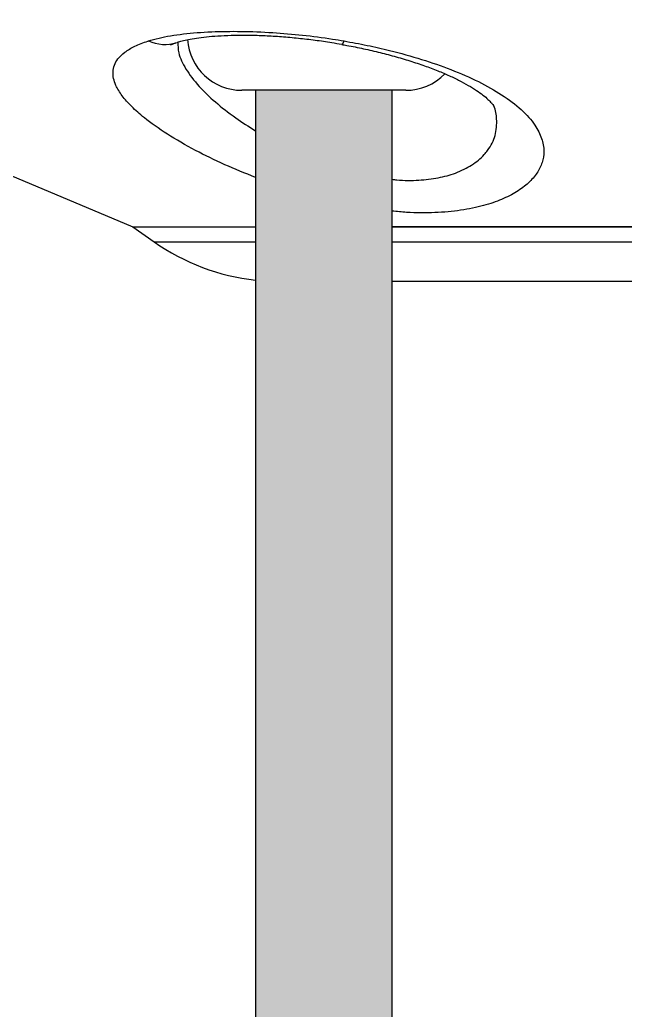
# Model space of a CAD drawing. Header units: centimetres. Extents: x -13594 to 4017, y -3206 to 1780.
# Drawn here: x -13281.1 to -13139, y -903 to -670.6 of the extents above; entities that cross this region are included whole.
import ezdxf

# ---------------------------------------------------------------- set-up
doc = ezdxf.new("R2010")
doc.units = ezdxf.units.CM

msp = doc.modelspace()

# ---------------------------------------------------------------- hatches: boundary and pattern name
at = {"transparency": 33554687}
h = msp.add_hatch(dxfattribs=at)
h.set_pattern_fill('ANSI31', color=5)
h.set_pattern_definition([(45, (9747.07579, -4323.31006), (-0.08838834765, 0.08838834765), [])])
h.paths.add_polyline_path([(-13193.7, -687.16), (-13225.74, -687.16), (-13225.74, -1392.12), (-13193.7, -1392.12)])
h.paths.add_polyline_path([(-13193.7, -1392.12), (-13225.74, -1392.12), (-13225.74, -1427.37), (-13209.72, -1456.21), (-13225.74, -1485.04), (-13225.74, -1520.29), (-13193.7, -1520.29)])
h.paths.add_polyline_path([(-13209.72, -1456.21), (-13238.56, -1440.18), (-13273.81, -1440.18), (-13273.81, -1456.21), (-13273.81, -1472.23), (-13238.56, -1472.23)])
h.paths.add_polyline_path([(-13225.74, -1427.37, -0.414214), (-13238.56, -1440.18), (-13209.72, -1456.21)])
h.paths.add_polyline_path([(-13209.72, -1456.21), (-13238.56, -1472.23, -0.414214), (-13225.74, -1485.04)])
h.paths.add_polyline_path([(-13193.7, -1520.29), (-13225.74, -1520.29), (-13225.74, -1648.47), (-13193.7, -1648.47), (-13193.7, -1613.22), (-13209.72, -1584.38), (-13193.7, -1555.54)])
h.paths.add_polyline_path([(-13180.88, -1568.36, -0.414214), (-13193.7, -1555.54), (-13209.72, -1584.38)])
h.paths.add_polyline_path([(-13209.72, -1584.38), (-13193.7, -1613.22, -0.414214), (-13180.88, -1600.4)])
h.paths.add_polyline_path([(-13145.63, -1568.36), (-13180.88, -1568.36), (-13209.72, -1584.38), (-13180.88, -1600.4), (-13145.63, -1600.4)])
h.paths.add_polyline_path([(-13107.18, -1568.36), (-13145.63, -1568.36), (-13145.63, -1600.4), (-13107.18, -1600.4)])
h.paths.add_polyline_path([(-13027.07, -1520.29), (-13059.12, -1520.29, -0.414214), (-13107.18, -1568.36), (-13107.18, -1600.4, 0.414214)])
h.paths.add_polyline_path([(-13027.07, -925.45), (-13027.81, -925.45), (-13059.12, -925.45), (-13059.12, -1520.29), (-13027.07, -1520.29)])
h.paths.add_polyline_path([(-13193.7, -1648.47), (-13225.74, -1648.47), (-13225.74, -2091.15), (-13225.31, -2091.15), (-13193.27, -2091.15)])
h.paths.add_polyline_path([(-13209.29, -2155.24), (-13193.27, -2126.4), (-13193.27, -2091.15), (-13225.31, -2091.15), (-13225.31, -2219.32), (-13193.27, -2219.32), (-13193.27, -2184.08)])
h.paths.add_polyline_path([(-13209.29, -2155.24), (-13193.27, -2184.08, -0.414214), (-13180.45, -2171.26)])
h.paths.add_polyline_path([(-13145.2, -2139.21), (-13180.45, -2139.21), (-13209.29, -2155.24), (-13180.45, -2171.26), (-13145.2, -2171.26)])
h.paths.add_polyline_path([(-13180.45, -2139.21, -0.414214), (-13193.27, -2126.4), (-13209.29, -2155.24)])
h.paths.add_polyline_path([(-13193.7, -2275.08), (-13195.83, -2275.08), (-13210.77, -2275.08), (-13225.1, -2275.08), (-13225.74, -2275.08), (-13225.74, -2307.05), (-13224.88, -2307.05), (-13193.7, -2307.05)])
h.paths.add_polyline_path([(-13193.7, -2371.14), (-13224.88, -2371.14), (-13225.74, -2371.14), (-13225.74, -2499.31), (-13193.7, -2499.31)])

# ---------------------------------------------------------------- linework, layer by layer
at = {"color": 7, "linetype": 'Continuous', "lineweight": 25}
for p, q in [((-13376.35, -667.94), (-13254.58, -719.21)), ((-13190.49, -687.16), (-13228.95, -687.16)), ((-13225.74, -687.16), (-13225.74, -1392.12)), ((-13193.7, -1392.12), (-13193.7, -687.16)), ((-13254.58, -719.21), (-13249.52, -722.75)), ((-13254.58, -719.21), (-13225.74, -719.21)), ((-13193.7, -719.21), (-13126.41, -719.21)), ((-13059.12, -719.21), (-13193.7, -719.21)), ((-13249.52, -722.75), (-13225.74, -722.75)), ((-13193.7, -722.75), (-13131.57, -722.75)), ((-13131.94, -732.02), (-13193.7, -732.02))]:
    msp.add_line(p, q, dxfattribs=at)
at = {"color": 7, "linetype": 'Continuous', "lineweight": 25, "flags": 128}
msp.add_lwpolyline([(-13205.51, -676.38), (-13205.28, -676.22), (-13204.96, -675.58)], dxfattribs=at)
at = {"color": 7, "linetype": 'Continuous', "lineweight": 25}
for centre, radius, start, end in [((-13247.09, -667.03), 9.36, 245.9668, 287.7959), ((-13228.95, -674.34), 12.82, 184.0734, 270), ((-13190.49, -674.34), 12.82, 270, 315.6892), ((-13220.11, -680.75), 51.27, 235, 263.6942)]:
    msp.add_arc(centre, radius, start, end, dxfattribs=at)
for points, knots in [([(-13250.9, -675.58), (-13250.09, -675.34), (-13247.7, -674.66), (-13242.83, -673.87), (-13236.28, -673.36), (-13229.16, -673.27), (-13221.95, -673.54), (-13214.73, -674.16), (-13209.1, -674.88), (-13205.86, -675.42), (-13204.96, -675.58)], [0, 0, 0, 0, 0.080387, 0.235613, 0.390912, 0.537602, 0.684284, 0.816522, 0.948715, 1, 1, 1, 1]), ([(-13225.74, -707.62), (-13228.2, -706.63), (-13233.21, -704.61), (-13240.21, -701.15), (-13246.64, -697.44), (-13251.53, -693.98), (-13254.92, -690.97), (-13257.16, -688.43), (-13258.84, -685.65), (-13259.36, -683.25), (-13258.93, -681.22), (-13258.06, -679.67), (-13256.51, -678.17), (-13254.16, -676.77), (-13252.1, -675.96), (-13250.94, -675.59), (-13250.9, -675.58)], [0, 0, 0, 0, 0.08724, 0.178279, 0.280342, 0.382408, 0.453589, 0.525013, 0.596175, 0.69711, 0.750679, 0.804246, 0.868661, 0.933308, 0.997699, 1, 1, 1, 1]), ([(-13245.68, -676.53), (-13245.68, -676.53), (-13245.73, -676.57), (-13245.52, -676.43), (-13245.06, -676.22), (-13244.48, -676.03), (-13244.23, -675.95)], [0, 0, 0, 0, 0.031155, 0.378257, 0.730635, 1, 1, 1, 1]), ([(-13244.15, -675.89), (-13244.04, -675.85), (-13243.66, -675.72), (-13242.63, -675.45), (-13241.06, -675.12), (-13239.05, -674.8), (-13236.64, -674.53), (-13233.83, -674.32), (-13230.67, -674.21), (-13227.21, -674.2), (-13223.52, -674.31), (-13219.66, -674.54), (-13215.72, -674.89), (-13211.77, -675.36), (-13208.35, -675.85), (-13206.29, -676.23), (-13205.51, -676.37)], [0, 0, 0, 0, 0.025019, 0.083383, 0.146635, 0.214833, 0.28772, 0.364784, 0.445316, 0.528457, 0.613261, 0.698765, 0.783866, 0.867755, 0.949941, 1, 1, 1, 1]), ([(-13243.99, -675.84), (-13243.97, -676.67), (-13243.92, -678.67), (-13242.24, -682.18), (-13239.3, -686.07), (-13235.28, -689.93), (-13230.82, -693.45), (-13227.33, -695.65), (-13225.74, -696.65)], [0, 0, 0, 0, 0.133319, 0.319467, 0.511266, 0.681574, 0.855759, 1, 1, 1, 1]), ([(-13204.96, -675.58), (-13203.14, -675.91), (-13199.51, -676.58), (-13193.36, -677.99), (-13186.67, -679.85), (-13179.62, -682.3), (-13173.27, -685.09), (-13167.66, -688.24), (-13163.15, -691.68), (-13160.09, -695.14), (-13158.42, -698.44), (-13157.91, -701.38), (-13158.35, -704.11), (-13159.55, -706.6), (-13161.54, -708.91), (-13164.33, -711.01), (-13167.85, -712.81), (-13172.22, -714.32), (-13177.47, -715.41), (-13183.58, -715.95), (-13189.06, -715.98), (-13192.55, -715.61), (-13193.7, -715.49)], [0, 0, 0, 0, 0.037928, 0.075859, 0.132536, 0.189228, 0.249624, 0.310035, 0.374941, 0.439855, 0.494232, 0.548607, 0.595169, 0.64189, 0.688429, 0.73417, 0.780095, 0.825792, 0.875639, 0.925473, 0.975546, 1, 1, 1, 1]), ([(-13205.51, -676.41), (-13205.11, -676.47), (-13203.38, -676.77), (-13200.35, -677.4), (-13196.46, -678.29), (-13192.67, -679.3), (-13189.04, -680.38), (-13185.66, -681.52), (-13182.6, -682.69), (-13179.86, -683.88), (-13177.41, -685.09), (-13175.25, -686.3), (-13173.42, -687.48), (-13171.96, -688.57), (-13170.89, -689.53), (-13170.18, -690.29), (-13169.83, -690.76), (-13169.74, -690.96), (-13169.76, -690.9), (-13169.76, -690.9)], [0, 0, 0, 0, 0.0197786, 0.0858652, 0.1531188, 0.2211437, 0.2893974, 0.3569941, 0.423191, 0.4874223, 0.5520117, 0.6181655, 0.6840072, 0.7491735, 0.8133293, 0.8762992, 0.9382394, 0.9998474, 1, 1, 1, 1]), ([(-13193.7, -708.03), (-13193.33, -708.08), (-13191.15, -708.37), (-13187.43, -708.3), (-13182.75, -707.78), (-13178.5, -706.59), (-13174.81, -704.75), (-13172.52, -702.83), (-13170.62, -700.51), (-13169.24, -697.76), (-13169.02, -694.21), (-13169.32, -691.83), (-13169.82, -690.78), (-13169.83, -690.76)], [0, 0, 0, 0, 0.020007, 0.119916, 0.216443, 0.316379, 0.431571, 0.550698, 0.595066, 0.737963, 0.885368, 0.997525, 1, 1, 1, 1])]:
    msp.add_open_spline(points, degree=3, knots=knots, dxfattribs=at)

doc.saveas('drawing.dxf')
